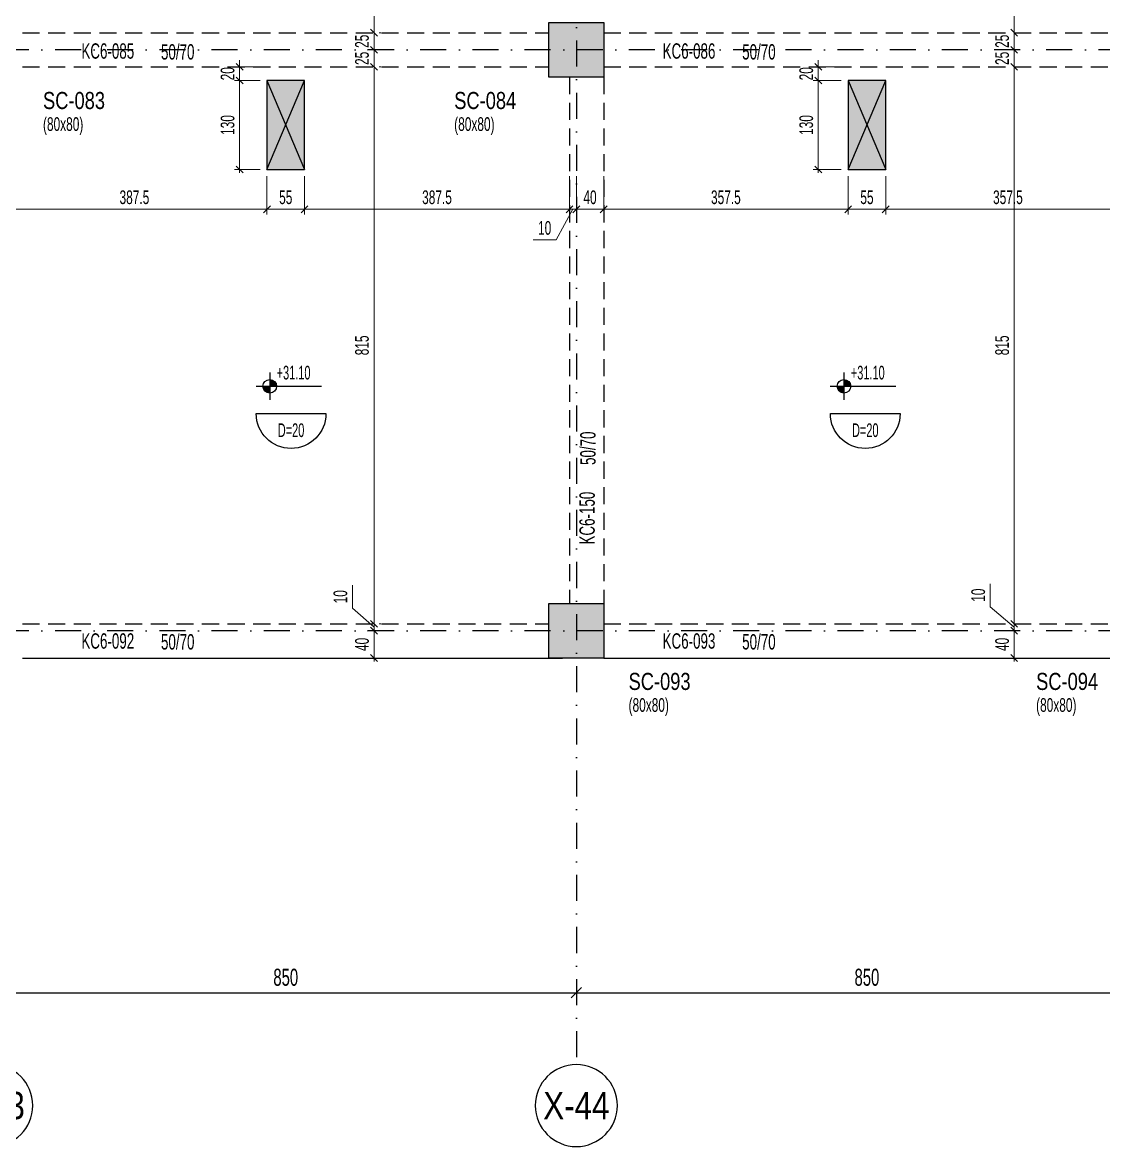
# Model space of a CAD drawing. Header units: millimetres. Extents: x -10495 to 6687, y -755 to 43288.
# Drawn here: x 2590 to 4171, y -755 to 890 of the extents above; entities that cross this region are included whole.
import ezdxf
from ezdxf.enums import TextEntityAlignment as Align

# ---------------------------------------------------------------- set-up
doc = ezdxf.new("R2010")
doc.units = ezdxf.units.MM
doc.header["$LTSCALE"] = 100
doc.header["$PDSIZE"] = -100
doc.linetypes.add('DASHDOT', pattern=[25.4, 12.7, -6.35, 0, -6.35])
doc.linetypes.add('HIDDEN', pattern=[0.375, 0.25, -0.125])
for name, color, linetype in [('AKS BALON_ULK', 9, 'Continuous'), ('AKS YAZI_ULK', 20, 'Continuous'), ('AKS_ULK', 8, 'DASHDOT'), ('BOSLUK SEMBOL_ULK', 118, 'Continuous'), ('BOSLUK_ULK', 21, 'Continuous'), ('KOLON-PERDE CEKIRDEK_ULK', 4, 'Continuous'), ('KOT_ULK', 7, 'Continuous'), ('OLCU DIS_ULK', 7, 'Continuous'), ('PARAPET_ULK', 248, 'Continuous'), ('TARAMA BOSLUK-TARIF SEFFAF YUZEYLER_ULK', 159, 'Continuous'), ('TARAMA SOLID_ULK', 251, 'Continuous')]:
    doc.layers.add(name, color=color, linetype=linetype)
for name, color, linetype, lineweight in [('DOSEME ISMI_ULK', 244, 'Continuous', 25), ('KIRIS BOYUT_ULK', 232, 'Continuous', 13), ('KIRIS CIZGI DUZ_ULK', 41, 'Continuous', 25), ('KIRIS CIZGI KESIK_ULK', 41, 'HIDDEN', 25), ('KIRIS ISIM_ULK', 221, 'Continuous', 13), ('KOLON BOYUT_ULK', 255, 'Continuous', 13), ('KOLON ISIM_ULK', 91, 'Continuous', 13), ('OLCU IC_ULK', 146, 'Continuous', 18)]:
    doc.layers.add(name, color=color, linetype=linetype, lineweight=lineweight)
doc.styles.add('ULK-SIMPLXTW.shx', font='ARIALN.TTF')
doc.styles.add('ulkr-simplxtw.shx', font='ulkr-simplxtw.shx', dxfattribs={"width": 0.65})
doc.dimstyles.new('1-100-DIS_ULK', dxfattribs={"dimscale": 100, "dimtxt": 0.25, "dimasz": 0.15, "dimexe": 0.1, "dimexo": 0.1, "dimgap": 0.1, "dimtad": 1, "dimdec": 0, "dimzin": 9, "dimdsep": 46, "dimtxsty": 'ulkr-simplxtw.shx', "dimblk": 'OBLIQUE', "dimcen": 0.1, "dimdle": 0.11, "dimclrd": 256, "dimclre": 256, "dimclrt": 3, "dimadec": 0, "dimazin": 0, "dimtfac": 1, "dimtdec": 0, "dimtix": 1, "dimtmove": 1, "dimatfit": 3, "dimldrblk": 'OBLIQUE', "dimfxl": 1, "dimtolj": 1, "dimtzin": 12, "dimarcsym": 0})
doc.dimstyles.new('1-100-IC_ULK', dxfattribs={"dimscale": 10, "dimtxt": 2, "dimasz": 1, "dimexe": 0.75, "dimexo": 1, "dimgap": 0.75, "dimtad": 1, "dimdec": 1, "dimzin": 9, "dimdsep": 46, "dimtxsty": 'ulkr-simplxtw.shx', "dimblk": 'OBLIQUE', "dimcen": 0.1, "dimdle": 0.5, "dimclrd": 146, "dimclre": 146, "dimclrt": 2, "dimadec": 0, "dimazin": 2, "dimtfac": 1, "dimtdec": 1, "dimtix": 1, "dimtmove": 2, "dimatfit": 3, "dimldrblk": 'OBLIQUE', "dimfxl": 1, "dimtolj": 1, "dimtzin": 0, "dimlwd": -1, "dimlwe": -1, "dimarcsym": 0})

# ---------------------------------------------------------------- blocks, each defined once
blk = doc.blocks.new('AKS SEMBOL_ULK')
at = {"layer": 'AKS BALON_ULK', "linetype": 'ByBlock'}
blk.add_circle((0, -41.2), 60, dxfattribs=at)
at = {"layer": 'AKS YAZI_ULK', "style": 'ULK-SIMPLXTW.shx'}
blk.add_attdef('1', text='', height=40, dxfattribs=at).set_placement((0, -41.2), align=Align.MIDDLE)
blk = doc.blocks.new('_Oblique')
at = {"color": 0, "linetype": 'ByBlock', "lineweight": -2}
blk.add_line((-0.5, -0.5), (0.5, 0.5), dxfattribs=at)
blk = doc.blocks.new('*D1714')
at = {"layer": 'Defpoints', "color": 0, "transparency": 16777216}
for p in [(2550, -509.7), (3400, -509.7), (3400, -529.7)]:
    blk.add_point(p, dxfattribs=at)
at = {"layer": 'OLCU DIS_ULK', "lineweight": -2, "transparency": 16777216}
for p, q in [((2550, -519.7), (2550, -539.7)), ((3400, -519.7), (3400, -539.7)), ((2539, -529.7), (3411, -529.7))]:
    blk.add_line(p, q, dxfattribs=at)
at = {"layer": 'OLCU DIS_ULK', "lineweight": -2, "transparency": 16777216, "xscale": 15, "yscale": 15, "zscale": 15, "rotation": 180}
blk.add_blockref('_Oblique', (2550, -529.7), dxfattribs=at)
at = {"layer": 'OLCU DIS_ULK', "lineweight": -2, "transparency": 16777216, "xscale": 15, "yscale": 15, "zscale": 15}
blk.add_blockref('_Oblique', (3400, -529.7), dxfattribs=at)
at = {"layer": 'OLCU DIS_ULK', "color": 3, "transparency": 16777216, "insert": (2975, -507.2), "char_height": 25, "attachment_point": 5, "style": 'ulkr-simplxtw.shx'}
blk.add_mtext('\\A1;850', dxfattribs=at)
blk = doc.blocks.new('*D1717')
at = {"layer": 'Defpoints', "color": 0, "transparency": 16777216}
for p in [(3400, -509.7), (4250, -509.7), (4250, -529.7)]:
    blk.add_point(p, dxfattribs=at)
at = {"layer": 'OLCU DIS_ULK', "lineweight": -2, "transparency": 16777216}
for p, q in [((3400, -519.7), (3400, -539.7)), ((4250, -519.7), (4250, -539.7)), ((3389, -529.7), (4261, -529.7))]:
    blk.add_line(p, q, dxfattribs=at)
at = {"layer": 'OLCU DIS_ULK', "lineweight": -2, "transparency": 16777216, "xscale": 15, "yscale": 15, "zscale": 15, "rotation": 180}
blk.add_blockref('_Oblique', (3400, -529.7), dxfattribs=at)
at = {"layer": 'OLCU DIS_ULK', "lineweight": -2, "transparency": 16777216, "xscale": 15, "yscale": 15, "zscale": 15}
blk.add_blockref('_Oblique', (4250, -529.7), dxfattribs=at)
at = {"layer": 'OLCU DIS_ULK', "color": 3, "transparency": 16777216, "insert": (3825, -507.2), "char_height": 25, "attachment_point": 5, "style": 'ulkr-simplxtw.shx'}
blk.add_mtext('\\A1;850', dxfattribs=at)
blk = doc.blocks.new('*U17')
at = {"layer": 'KOT_ULK'}
h = blk.add_hatch(color=251, dxfattribs=at)
h.dxf.hatch_style = 1
h.paths.add_polyline_path([(0, 0), (-10, 0, 0.414214), (0, -10)])
h = blk.add_hatch(color=251, dxfattribs=at)
h.dxf.hatch_style = 1
h.paths.add_polyline_path([(10, 0, 0.414214), (0, 10), (0, 0)])
at = {"layer": 'KOT_ULK', "color": 12}
for p, q in [((0, 20), (0, -20)), ((-20, 0), (75.6, 0))]:
    blk.add_line(p, q, dxfattribs=at)
blk.add_circle((0, 0), 10, dxfattribs=at)
at = {"layer": 'KOT_ULK', "style": 'ulkr-simplxtw.shx', "width": 0.6}
for tag, p in [('6', (10, 145)), ('5', (10, 118)), ('4', (10, 91)), ('3', (10, 64)), ('2', (10, 37)), ('1', (10, 10))]:
    blk.add_attdef(tag, p, '', height=20, dxfattribs=at)
at = {"layer": 'KOT_ULK', "color": 242, "style": 'ulkr-simplxtw.shx', "width": 0.65}
blk.add_attdef('NOT', text='', height=20, dxfattribs=at).set_placement((14.8, -10), align=Align.TOP_LEFT)
blk = doc.blocks.new('Döşeme kalınğı_ULK')
at = {"layer": 'DOSEME ISMI_ULK', "color": 12}
blk.add_lwpolyline([(51, 0, -1), (-51, 0)], format="xyb", close=True, dxfattribs=at)
at = {"layer": 'DOSEME ISMI_ULK', "style": 'ulkr-simplxtw.shx', "width": 0.6}
blk.add_attdef('1', text='', height=20, dxfattribs=at).set_placement((0, -14.2), align=Align.TOP_CENTER)
blk = doc.blocks.new('*U26')
at = {"layer": 'KOLON BOYUT_ULK', "style": 'ulkr-simplxtw.shx', "width": 0.65}
blk.add_attdef('2', text='', height=20, dxfattribs=at).set_placement((0, -37), align=Align.TOP_LEFT)
at = {"layer": 'KOLON ISIM_ULK', "style": 'ulkr-simplxtw.shx', "width": 0.8}
blk.add_attdef('1', text='', height=25, dxfattribs=at).set_placement((0, 0), align=Align.TOP_LEFT)
blk = doc.blocks.new('*D1455')
at = {"layer": 'Defpoints', "color": 0, "transparency": 16777216}
for p in [(4015.3, 0), (4040.3, 0), (4015.3, -40)]:
    blk.add_point(p, dxfattribs=at)
at = {"layer": 'OLCU IC_ULK', "color": 146, "transparency": 16777216}
blk.add_line((4040.3, -45), (4040.3, 5), dxfattribs=at)
at = {"layer": 'OLCU IC_ULK', "color": 146, "linetype": 'Continuous', "transparency": 16777216}
for p, q in [((4040.3, 0), (4047.8, 0)), ((4040.3, -40), (4047.8, -40))]:
    blk.add_line(p, q, dxfattribs=at)
at = {"layer": 'OLCU IC_ULK', "color": 146, "transparency": 16777216, "xscale": 10, "yscale": 10, "zscale": 10}
for p, rotation in [((4040.3, 0), 90), ((4040.3, -40), 270)]:
    blk.add_blockref('_Oblique', p, dxfattribs=dict(at, rotation=rotation))
at = {"layer": 'OLCU IC_ULK', "color": 2, "transparency": 16777216, "insert": (4022.8, -20), "char_height": 20, "attachment_point": 5, "rotation": 90, "style": 'ulkr-simplxtw.shx'}
blk.add_mtext('\\A1;40', dxfattribs=at)
blk = doc.blocks.new('*D1456')
at = {"layer": 'Defpoints', "color": 0, "transparency": 16777216}
for p in [(4015.3, 10), (4015.3, 0), (4040.3, 10)]:
    blk.add_point(p, dxfattribs=at)
at = {"layer": 'OLCU IC_ULK', "color": 146, "transparency": 16777216}
for p, q in [((4005.3, 35.2), (4005.3, 68.8)), ((4040.3, 5), (4005.3, 35.2)), ((4040.3, 10), (4040.3, 20)), ((4040.3, 0), (4040.3, 10)), ((4040.3, 0), (4040.3, 10)), ((4040.3, 0), (4040.3, -10))]:
    blk.add_line(p, q, dxfattribs=at)
at = {"layer": 'OLCU IC_ULK', "color": 146, "linetype": 'Continuous', "transparency": 16777216}
for p, q in [((4040.3, 10), (4047.8, 10)), ((4040.3, 0), (4047.8, 0))]:
    blk.add_line(p, q, dxfattribs=at)
at = {"layer": 'OLCU IC_ULK', "color": 146, "transparency": 16777216, "xscale": 10, "yscale": 10, "zscale": 10}
for p, rotation in [((4040.3, 10), 270), ((4040.3, 0), 90)]:
    blk.add_blockref('_Oblique', p, dxfattribs=dict(at, rotation=rotation))
at = {"layer": 'OLCU IC_ULK', "color": 2, "transparency": 16777216, "insert": (3987.8, 52), "char_height": 20, "attachment_point": 5, "rotation": 90, "style": 'ulkr-simplxtw.shx'}
blk.add_mtext('\\A1;10', dxfattribs=at)
blk = doc.blocks.new('*D1457')
at = {"layer": 'Defpoints', "color": 0, "transparency": 16777216}
for p in [(4015.3, 825), (4040.3, 825), (4015.3, 10)]:
    blk.add_point(p, dxfattribs=at)
at = {"layer": 'OLCU IC_ULK', "color": 146, "transparency": 16777216}
blk.add_line((4040.3, 5), (4040.3, 830), dxfattribs=at)
at = {"layer": 'OLCU IC_ULK', "color": 146, "linetype": 'Continuous', "transparency": 16777216}
for p, q in [((4040.3, 825), (4047.8, 825)), ((4040.3, 10), (4047.8, 10))]:
    blk.add_line(p, q, dxfattribs=at)
at = {"layer": 'OLCU IC_ULK', "color": 146, "transparency": 16777216, "xscale": 10, "yscale": 10, "zscale": 10}
for p, rotation in [((4040.3, 825), 90), ((4040.3, 10), 270)]:
    blk.add_blockref('_Oblique', p, dxfattribs=dict(at, rotation=rotation))
at = {"layer": 'OLCU IC_ULK', "color": 2, "transparency": 16777216, "insert": (4022.8, 417.5), "char_height": 20, "attachment_point": 5, "rotation": 90, "style": 'ulkr-simplxtw.shx'}
blk.add_mtext('\\A1;815', dxfattribs=at)
blk = doc.blocks.new('*D1458')
at = {"layer": 'Defpoints', "color": 0, "transparency": 16777216}
for p in [(4015.3, 850), (4040.3, 850), (4015.3, 825)]:
    blk.add_point(p, dxfattribs=at)
at = {"layer": 'OLCU IC_ULK', "color": 146, "transparency": 16777216}
for p, q in [((4040.3, 850), (4040.3, 860)), ((4040.3, 825), (4040.3, 850)), ((4040.3, 825), (4040.3, 815))]:
    blk.add_line(p, q, dxfattribs=at)
at = {"layer": 'OLCU IC_ULK', "color": 146, "linetype": 'Continuous', "transparency": 16777216}
for p, q in [((4040.3, 850), (4047.8, 850)), ((4040.3, 825), (4047.8, 825))]:
    blk.add_line(p, q, dxfattribs=at)
at = {"layer": 'OLCU IC_ULK', "color": 146, "transparency": 16777216, "xscale": 10, "yscale": 10, "zscale": 10}
for p, rotation in [((4040.3, 850), 270), ((4040.3, 825), 90)]:
    blk.add_blockref('_Oblique', p, dxfattribs=dict(at, rotation=rotation))
at = {"layer": 'OLCU IC_ULK', "color": 2, "transparency": 16777216, "insert": (4022.8, 837.5), "char_height": 20, "attachment_point": 5, "rotation": 90, "style": 'ulkr-simplxtw.shx'}
blk.add_mtext('\\A1;25', dxfattribs=at)
blk = doc.blocks.new('*D1459')
at = {"layer": 'Defpoints', "color": 0, "transparency": 16777216}
for p in [(4015.3, 875), (4040.3, 875), (4015.3, 850)]:
    blk.add_point(p, dxfattribs=at)
at = {"layer": 'OLCU IC_ULK', "color": 146, "transparency": 16777216}
for p, q in [((4040.3, 875), (4040.3, 885)), ((4040.3, 850), (4040.3, 875)), ((4040.3, 850), (4040.3, 840))]:
    blk.add_line(p, q, dxfattribs=at)
at = {"layer": 'OLCU IC_ULK', "color": 146, "linetype": 'Continuous', "transparency": 16777216}
for p, q in [((4040.3, 875), (4047.8, 875)), ((4040.3, 850), (4047.8, 850))]:
    blk.add_line(p, q, dxfattribs=at)
at = {"layer": 'OLCU IC_ULK', "color": 146, "transparency": 16777216, "xscale": 10, "yscale": 10, "zscale": 10}
for p, rotation in [((4040.3, 875), 270), ((4040.3, 850), 90)]:
    blk.add_blockref('_Oblique', p, dxfattribs=dict(at, rotation=rotation))
at = {"layer": 'OLCU IC_ULK', "color": 2, "transparency": 16777216, "insert": (4022.8, 862.5), "char_height": 20, "attachment_point": 5, "rotation": 90, "style": 'ulkr-simplxtw.shx'}
blk.add_mtext('\\A1;25', dxfattribs=at)
blk = doc.blocks.new('*D1460')
at = {"layer": 'Defpoints', "color": 0, "transparency": 16777216}
for p in [(4015.3, 1330), (4040.3, 1330), (4015.3, 875)]:
    blk.add_point(p, dxfattribs=at)
at = {"layer": 'OLCU IC_ULK', "color": 146, "transparency": 16777216}
blk.add_line((4040.3, 870), (4040.3, 1335), dxfattribs=at)
at = {"layer": 'OLCU IC_ULK', "color": 146, "linetype": 'Continuous', "transparency": 16777216}
for p, q in [((4040.3, 1330), (4047.8, 1330)), ((4040.3, 875), (4047.8, 875))]:
    blk.add_line(p, q, dxfattribs=at)
at = {"layer": 'OLCU IC_ULK', "color": 146, "transparency": 16777216, "xscale": 10, "yscale": 10, "zscale": 10}
for p, rotation in [((4040.3, 1330), 90), ((4040.3, 875), 270)]:
    blk.add_blockref('_Oblique', p, dxfattribs=dict(at, rotation=rotation))
at = {"layer": 'OLCU IC_ULK', "color": 2, "transparency": 16777216, "insert": (4022.8, 1102.5), "char_height": 20, "attachment_point": 5, "rotation": 90, "style": 'ulkr-simplxtw.shx'}
blk.add_mtext('\\A1;455', dxfattribs=at)
blk = doc.blocks.new('*D1648')
at = {"layer": 'Defpoints', "color": 0, "transparency": 16777216}
for p in [(3104.1, 1330), (3104.1, 875), (3104.1, 875)]:
    blk.add_point(p, dxfattribs=at)
at = {"layer": 'OLCU IC_ULK', "color": 146, "transparency": 16777216}
blk.add_line((3104.1, 1335), (3104.1, 870), dxfattribs=at)
at = {"layer": 'OLCU IC_ULK', "color": 146, "linetype": 'Continuous', "transparency": 16777216}
for p, q in [((3114.1, 1330), (3111.6, 1330)), ((3114.1, 875), (3111.6, 875))]:
    blk.add_line(p, q, dxfattribs=at)
at = {"layer": 'OLCU IC_ULK', "color": 146, "transparency": 16777216, "xscale": 10, "yscale": 10, "zscale": 10}
for p, rotation in [((3104.1, 1330), 90), ((3104.1, 875), 270)]:
    blk.add_blockref('_Oblique', p, dxfattribs=dict(at, rotation=rotation))
at = {"layer": 'OLCU IC_ULK', "color": 2, "transparency": 16777216, "insert": (3086.6, 1102.5), "char_height": 20, "attachment_point": 5, "rotation": 90, "style": 'ulkr-simplxtw.shx'}
blk.add_mtext('\\A1;455', dxfattribs=at)
blk = doc.blocks.new('*D1649')
at = {"layer": 'Defpoints', "color": 0, "transparency": 16777216}
for p in [(3104.1, 875), (3104.1, 850), (3104.1, 850)]:
    blk.add_point(p, dxfattribs=at)
at = {"layer": 'OLCU IC_ULK', "color": 146, "transparency": 16777216}
for p, q in [((3104.1, 875), (3104.1, 885)), ((3104.1, 875), (3104.1, 850)), ((3104.1, 850), (3104.1, 840))]:
    blk.add_line(p, q, dxfattribs=at)
at = {"layer": 'OLCU IC_ULK', "color": 146, "linetype": 'Continuous', "transparency": 16777216}
for p, q in [((3114.1, 875), (3111.6, 875)), ((3094.1, 850), (3096.6, 850))]:
    blk.add_line(p, q, dxfattribs=at)
at = {"layer": 'OLCU IC_ULK', "color": 146, "transparency": 16777216, "xscale": 10, "yscale": 10, "zscale": 10}
for p, rotation in [((3104.1, 875), 270), ((3104.1, 850), 90)]:
    blk.add_blockref('_Oblique', p, dxfattribs=dict(at, rotation=rotation))
at = {"layer": 'OLCU IC_ULK', "color": 2, "transparency": 16777216, "insert": (3086.6, 862.5), "char_height": 20, "attachment_point": 5, "rotation": 90, "style": 'ulkr-simplxtw.shx'}
blk.add_mtext('\\A1;25', dxfattribs=at)
blk = doc.blocks.new('*D1650')
at = {"layer": 'Defpoints', "color": 0, "transparency": 16777216}
for p in [(3104.1, 850), (3104.1, 825), (3104.1, 825)]:
    blk.add_point(p, dxfattribs=at)
at = {"layer": 'OLCU IC_ULK', "color": 146, "transparency": 16777216}
for p, q in [((3104.1, 850), (3104.1, 860)), ((3104.1, 850), (3104.1, 825)), ((3104.1, 825), (3104.1, 815))]:
    blk.add_line(p, q, dxfattribs=at)
at = {"layer": 'OLCU IC_ULK', "color": 146, "linetype": 'Continuous', "transparency": 16777216}
for p, q in [((3094.1, 850), (3096.6, 850)), ((3114.1, 825), (3111.6, 825))]:
    blk.add_line(p, q, dxfattribs=at)
at = {"layer": 'OLCU IC_ULK', "color": 146, "transparency": 16777216, "xscale": 10, "yscale": 10, "zscale": 10}
for p, rotation in [((3104.1, 850), 270), ((3104.1, 825), 90)]:
    blk.add_blockref('_Oblique', p, dxfattribs=dict(at, rotation=rotation))
at = {"layer": 'OLCU IC_ULK', "color": 2, "transparency": 16777216, "insert": (3086.6, 837.5), "char_height": 20, "attachment_point": 5, "rotation": 90, "style": 'ulkr-simplxtw.shx'}
blk.add_mtext('\\A1;25', dxfattribs=at)
blk = doc.blocks.new('*D1651')
at = {"layer": 'Defpoints', "color": 0, "transparency": 16777216}
for p in [(3104.1, 825), (3104.1, 10), (3104.1, 10)]:
    blk.add_point(p, dxfattribs=at)
at = {"layer": 'OLCU IC_ULK', "color": 146, "transparency": 16777216}
blk.add_line((3104.1, 830), (3104.1, 5), dxfattribs=at)
at = {"layer": 'OLCU IC_ULK', "color": 146, "linetype": 'Continuous', "transparency": 16777216}
for p, q in [((3114.1, 825), (3111.6, 825)), ((3114.1, 10), (3111.6, 10))]:
    blk.add_line(p, q, dxfattribs=at)
at = {"layer": 'OLCU IC_ULK', "color": 146, "transparency": 16777216, "xscale": 10, "yscale": 10, "zscale": 10}
for p, rotation in [((3104.1, 825), 90), ((3104.1, 10), 270)]:
    blk.add_blockref('_Oblique', p, dxfattribs=dict(at, rotation=rotation))
at = {"layer": 'OLCU IC_ULK', "color": 2, "transparency": 16777216, "insert": (3086.6, 417.5), "char_height": 20, "attachment_point": 5, "rotation": 90, "style": 'ulkr-simplxtw.shx'}
blk.add_mtext('\\A1;815', dxfattribs=at)
blk = doc.blocks.new('*D1652')
at = {"layer": 'Defpoints', "color": 0, "transparency": 16777216}
for p in [(3104.1, 10), (3104.1, 0), (3104.1, 0)]:
    blk.add_point(p, dxfattribs=at)
at = {"layer": 'OLCU IC_ULK', "color": 146, "transparency": 16777216}
for p, q in [((3072.5, 33), (3072.5, 66.5)), ((3104.1, 5), (3072.5, 33)), ((3104.1, 10), (3104.1, 20)), ((3104.1, 10), (3104.1, 0)), ((3104.1, 10), (3104.1, 0)), ((3104.1, 0), (3104.1, -10))]:
    blk.add_line(p, q, dxfattribs=at)
at = {"layer": 'OLCU IC_ULK', "color": 146, "linetype": 'Continuous', "transparency": 16777216}
for p, q in [((3094.1, 0), (3096.6, 0)), ((3114.1, 10), (3111.6, 10))]:
    blk.add_line(p, q, dxfattribs=at)
at = {"layer": 'OLCU IC_ULK', "color": 146, "transparency": 16777216, "xscale": 10, "yscale": 10, "zscale": 10}
for p, rotation in [((3104.1, 10), 270), ((3104.1, 0), 90)]:
    blk.add_blockref('_Oblique', p, dxfattribs=dict(at, rotation=rotation))
at = {"layer": 'OLCU IC_ULK', "color": 2, "transparency": 16777216, "insert": (3055, 49.7), "char_height": 20, "attachment_point": 5, "rotation": 90, "style": 'ulkr-simplxtw.shx'}
blk.add_mtext('\\A1;10', dxfattribs=at)
blk = doc.blocks.new('*D1653')
at = {"layer": 'Defpoints', "color": 0, "transparency": 16777216}
for p in [(3104.1, 0), (3104.1, -40), (3104.1, -40)]:
    blk.add_point(p, dxfattribs=at)
at = {"layer": 'OLCU IC_ULK', "color": 146, "linetype": 'Continuous', "transparency": 16777216}
for p, q in [((3094.1, 0), (3096.6, 0)), ((3114.1, -40), (3111.6, -40))]:
    blk.add_line(p, q, dxfattribs=at)
at = {"layer": 'OLCU IC_ULK', "color": 146, "transparency": 16777216}
blk.add_line((3104.1, 5), (3104.1, -45), dxfattribs=at)
at = {"layer": 'OLCU IC_ULK', "color": 146, "transparency": 16777216, "xscale": 10, "yscale": 10, "zscale": 10}
for p, rotation in [((3104.1, 0), 90), ((3104.1, -40), 270)]:
    blk.add_blockref('_Oblique', p, dxfattribs=dict(at, rotation=rotation))
at = {"layer": 'OLCU IC_ULK', "color": 2, "transparency": 16777216, "insert": (3086.6, -20), "char_height": 20, "attachment_point": 5, "rotation": 90, "style": 'ulkr-simplxtw.shx'}
blk.add_mtext('\\A1;40', dxfattribs=at)
blk = doc.blocks.new('*D1670')
at = {"layer": 'Defpoints', "color": 0, "transparency": 16777216}
for p in [(3852.5, 675), (4210, 675), (3852.5, 616.6)]:
    blk.add_point(p, dxfattribs=at)
at = {"layer": 'OLCU IC_ULK', "color": 146, "linetype": 'Continuous', "transparency": 16777216}
for p, q in [((3852.5, 665), (3852.5, 609.1)), ((4210, 665), (4210, 609.1))]:
    blk.add_line(p, q, dxfattribs=at)
at = {"layer": 'OLCU IC_ULK', "color": 146, "transparency": 16777216}
blk.add_line((4215, 616.6), (3847.5, 616.6), dxfattribs=at)
at = {"layer": 'OLCU IC_ULK', "color": 146, "transparency": 16777216, "xscale": 10, "yscale": 10, "zscale": 10, "rotation": 180}
blk.add_blockref('_Oblique', (3852.5, 616.6), dxfattribs=at)
at = {"layer": 'OLCU IC_ULK', "color": 146, "transparency": 16777216, "xscale": 10, "yscale": 10, "zscale": 10}
blk.add_blockref('_Oblique', (4210, 616.6), dxfattribs=at)
at = {"layer": 'OLCU IC_ULK', "color": 2, "transparency": 16777216, "insert": (4031.2, 634.1), "char_height": 20, "attachment_point": 5, "style": 'ulkr-simplxtw.shx'}
blk.add_mtext('\\A1;357.5', dxfattribs=at)
blk = doc.blocks.new('*D1671')
at = {"layer": 'Defpoints', "color": 0, "transparency": 16777216}
for p in [(3797.5, 675), (3852.5, 675), (3797.5, 616.6)]:
    blk.add_point(p, dxfattribs=at)
at = {"layer": 'OLCU IC_ULK', "color": 146, "linetype": 'Continuous', "transparency": 16777216}
for p, q in [((3797.5, 665), (3797.5, 609.1)), ((3852.5, 665), (3852.5, 609.1))]:
    blk.add_line(p, q, dxfattribs=at)
at = {"layer": 'OLCU IC_ULK', "color": 146, "transparency": 16777216}
blk.add_line((3857.5, 616.6), (3792.5, 616.6), dxfattribs=at)
at = {"layer": 'OLCU IC_ULK', "color": 146, "transparency": 16777216, "xscale": 10, "yscale": 10, "zscale": 10, "rotation": 180}
blk.add_blockref('_Oblique', (3797.5, 616.6), dxfattribs=at)
at = {"layer": 'OLCU IC_ULK', "color": 146, "transparency": 16777216, "xscale": 10, "yscale": 10, "zscale": 10}
blk.add_blockref('_Oblique', (3852.5, 616.6), dxfattribs=at)
at = {"layer": 'OLCU IC_ULK', "color": 2, "transparency": 16777216, "insert": (3825, 634.1), "char_height": 20, "attachment_point": 5, "style": 'ulkr-simplxtw.shx'}
blk.add_mtext('\\A1;55', dxfattribs=at)
blk = doc.blocks.new('*D1672')
at = {"layer": 'Defpoints', "color": 0, "transparency": 16777216}
for p in [(3440, 675), (3797.5, 675), (3440, 616.6)]:
    blk.add_point(p, dxfattribs=at)
at = {"layer": 'OLCU IC_ULK', "color": 146, "linetype": 'Continuous', "transparency": 16777216}
for p, q in [((3440, 665), (3440, 609.1)), ((3797.5, 665), (3797.5, 609.1))]:
    blk.add_line(p, q, dxfattribs=at)
at = {"layer": 'OLCU IC_ULK', "color": 146, "transparency": 16777216}
blk.add_line((3802.5, 616.6), (3435, 616.6), dxfattribs=at)
at = {"layer": 'OLCU IC_ULK', "color": 146, "transparency": 16777216, "xscale": 10, "yscale": 10, "zscale": 10, "rotation": 180}
blk.add_blockref('_Oblique', (3440, 616.6), dxfattribs=at)
at = {"layer": 'OLCU IC_ULK', "color": 146, "transparency": 16777216, "xscale": 10, "yscale": 10, "zscale": 10}
blk.add_blockref('_Oblique', (3797.5, 616.6), dxfattribs=at)
at = {"layer": 'OLCU IC_ULK', "color": 2, "transparency": 16777216, "insert": (3618.7, 634.1), "char_height": 20, "attachment_point": 5, "style": 'ulkr-simplxtw.shx'}
blk.add_mtext('\\A1;357.5', dxfattribs=at)
blk = doc.blocks.new('*D1673')
at = {"layer": 'Defpoints', "color": 0, "transparency": 16777216}
for p in [(3400, 675), (3440, 675), (3400, 616.6)]:
    blk.add_point(p, dxfattribs=at)
at = {"layer": 'OLCU IC_ULK', "color": 146, "linetype": 'Continuous', "transparency": 16777216}
for p, q in [((3400, 665), (3400, 609.1)), ((3440, 665), (3440, 609.1))]:
    blk.add_line(p, q, dxfattribs=at)
at = {"layer": 'OLCU IC_ULK', "color": 146, "transparency": 16777216}
blk.add_line((3445, 616.6), (3395, 616.6), dxfattribs=at)
at = {"layer": 'OLCU IC_ULK', "color": 146, "transparency": 16777216, "xscale": 10, "yscale": 10, "zscale": 10, "rotation": 180}
blk.add_blockref('_Oblique', (3400, 616.6), dxfattribs=at)
at = {"layer": 'OLCU IC_ULK', "color": 146, "transparency": 16777216, "xscale": 10, "yscale": 10, "zscale": 10}
blk.add_blockref('_Oblique', (3440, 616.6), dxfattribs=at)
at = {"layer": 'OLCU IC_ULK', "color": 2, "transparency": 16777216, "insert": (3420, 634.1), "char_height": 20, "attachment_point": 5, "style": 'ulkr-simplxtw.shx'}
blk.add_mtext('\\A1;40', dxfattribs=at)
blk = doc.blocks.new('*D1674')
at = {"layer": 'Defpoints', "color": 0, "transparency": 16777216}
for p in [(3390, 675), (3400, 675), (3390, 616.6)]:
    blk.add_point(p, dxfattribs=at)
at = {"layer": 'OLCU IC_ULK', "color": 146, "linetype": 'Continuous', "transparency": 16777216}
for p, q in [((3390, 665), (3390, 609.1)), ((3400, 665), (3400, 609.1))]:
    blk.add_line(p, q, dxfattribs=at)
at = {"layer": 'OLCU IC_ULK', "color": 146, "transparency": 16777216}
for p, q in [((3395, 616.6), (3370.5, 571.8)), ((3390, 616.6), (3380, 616.6)), ((3400, 616.6), (3390, 616.6)), ((3400, 616.6), (3390, 616.6)), ((3400, 616.6), (3410, 616.6)), ((3370.5, 571.8), (3336.9, 571.8))]:
    blk.add_line(p, q, dxfattribs=at)
at = {"layer": 'OLCU IC_ULK', "color": 146, "transparency": 16777216, "xscale": 10, "yscale": 10, "zscale": 10}
blk.add_blockref('_Oblique', (3390, 616.6), dxfattribs=at)
at = {"layer": 'OLCU IC_ULK', "color": 146, "transparency": 16777216, "xscale": 10, "yscale": 10, "zscale": 10, "rotation": 180}
blk.add_blockref('_Oblique', (3400, 616.6), dxfattribs=at)
at = {"layer": 'OLCU IC_ULK', "color": 2, "transparency": 16777216, "insert": (3353.7, 589.3), "char_height": 20, "attachment_point": 5, "style": 'ulkr-simplxtw.shx'}
blk.add_mtext('\\A1;10', dxfattribs=at)
blk = doc.blocks.new('*D1675')
at = {"layer": 'Defpoints', "color": 0, "transparency": 16777216}
for p in [(3002.5, 675), (3390, 675), (3002.5, 616.6)]:
    blk.add_point(p, dxfattribs=at)
at = {"layer": 'OLCU IC_ULK', "color": 146, "linetype": 'Continuous', "transparency": 16777216}
for p, q in [((3002.5, 665), (3002.5, 609.1)), ((3390, 665), (3390, 609.1))]:
    blk.add_line(p, q, dxfattribs=at)
at = {"layer": 'OLCU IC_ULK', "color": 146, "transparency": 16777216}
blk.add_line((3395, 616.6), (2997.5, 616.6), dxfattribs=at)
at = {"layer": 'OLCU IC_ULK', "color": 146, "transparency": 16777216, "xscale": 10, "yscale": 10, "zscale": 10, "rotation": 180}
blk.add_blockref('_Oblique', (3002.5, 616.6), dxfattribs=at)
at = {"layer": 'OLCU IC_ULK', "color": 146, "transparency": 16777216, "xscale": 10, "yscale": 10, "zscale": 10}
blk.add_blockref('_Oblique', (3390, 616.6), dxfattribs=at)
at = {"layer": 'OLCU IC_ULK', "color": 2, "transparency": 16777216, "insert": (3196.2, 634.1), "char_height": 20, "attachment_point": 5, "style": 'ulkr-simplxtw.shx'}
blk.add_mtext('\\A1;387.5', dxfattribs=at)
blk = doc.blocks.new('*D1676')
at = {"layer": 'Defpoints', "color": 0, "transparency": 16777216}
for p in [(2947.5, 675), (3002.5, 675), (2947.5, 616.6)]:
    blk.add_point(p, dxfattribs=at)
at = {"layer": 'OLCU IC_ULK', "color": 146, "linetype": 'Continuous', "transparency": 16777216}
for p, q in [((2947.5, 665), (2947.5, 609.1)), ((3002.5, 665), (3002.5, 609.1))]:
    blk.add_line(p, q, dxfattribs=at)
at = {"layer": 'OLCU IC_ULK', "color": 146, "transparency": 16777216}
blk.add_line((3007.5, 616.6), (2942.5, 616.6), dxfattribs=at)
at = {"layer": 'OLCU IC_ULK', "color": 146, "transparency": 16777216, "xscale": 10, "yscale": 10, "zscale": 10, "rotation": 180}
blk.add_blockref('_Oblique', (2947.5, 616.6), dxfattribs=at)
at = {"layer": 'OLCU IC_ULK', "color": 146, "transparency": 16777216, "xscale": 10, "yscale": 10, "zscale": 10}
blk.add_blockref('_Oblique', (3002.5, 616.6), dxfattribs=at)
at = {"layer": 'OLCU IC_ULK', "color": 2, "transparency": 16777216, "insert": (2975, 634.1), "char_height": 20, "attachment_point": 5, "style": 'ulkr-simplxtw.shx'}
blk.add_mtext('\\A1;55', dxfattribs=at)
blk = doc.blocks.new('*D1677')
at = {"layer": 'Defpoints', "color": 0, "transparency": 16777216}
for p in [(2947.5, 675), (2560, 637.1), (2560, 616.6)]:
    blk.add_point(p, dxfattribs=at)
at = {"layer": 'OLCU IC_ULK', "color": 146, "linetype": 'Continuous', "transparency": 16777216}
for p, q in [((2947.5, 665), (2947.5, 609.1)), ((2560, 627.1), (2560, 609.1))]:
    blk.add_line(p, q, dxfattribs=at)
at = {"layer": 'OLCU IC_ULK', "color": 146, "transparency": 16777216}
blk.add_line((2952.5, 616.6), (2555, 616.6), dxfattribs=at)
at = {"layer": 'OLCU IC_ULK', "color": 146, "transparency": 16777216, "xscale": 10, "yscale": 10, "zscale": 10, "rotation": 180}
blk.add_blockref('_Oblique', (2560, 616.6), dxfattribs=at)
at = {"layer": 'OLCU IC_ULK', "color": 146, "transparency": 16777216, "xscale": 10, "yscale": 10, "zscale": 10}
blk.add_blockref('_Oblique', (2947.5, 616.6), dxfattribs=at)
at = {"layer": 'OLCU IC_ULK', "color": 2, "transparency": 16777216, "insert": (2753.7, 634.1), "char_height": 20, "attachment_point": 5, "style": 'ulkr-simplxtw.shx'}
blk.add_mtext('\\A1;387.5', dxfattribs=at)
blk = doc.blocks.new('*D1691')
at = {"layer": 'Defpoints', "color": 0, "transparency": 16777216}
for p in [(2947.5, 805), (2907.5, 675), (2947.5, 675)]:
    blk.add_point(p, dxfattribs=at)
at = {"layer": 'OLCU IC_ULK', "color": 146, "transparency": 16777216}
blk.add_line((2907.5, 810), (2907.5, 670), dxfattribs=at)
at = {"layer": 'OLCU IC_ULK', "color": 146, "linetype": 'Continuous', "transparency": 16777216}
for p, q in [((2937.5, 805), (2900, 805)), ((2937.5, 675), (2900, 675))]:
    blk.add_line(p, q, dxfattribs=at)
at = {"layer": 'OLCU IC_ULK', "color": 146, "transparency": 16777216, "xscale": 10, "yscale": 10, "zscale": 10}
for p, rotation in [((2907.5, 805), 90), ((2907.5, 675), 270)]:
    blk.add_blockref('_Oblique', p, dxfattribs=dict(at, rotation=rotation))
at = {"layer": 'OLCU IC_ULK', "color": 2, "transparency": 16777216, "insert": (2890, 740), "char_height": 20, "attachment_point": 5, "rotation": 90, "style": 'ulkr-simplxtw.shx'}
blk.add_mtext('\\A1;130', dxfattribs=at)
blk = doc.blocks.new('*D1692')
at = {"layer": 'Defpoints', "color": 0, "transparency": 16777216}
for p in [(2907.5, 825), (2947.5, 825), (2947.5, 805)]:
    blk.add_point(p, dxfattribs=at)
at = {"layer": 'OLCU IC_ULK', "color": 146, "linetype": 'Continuous', "transparency": 16777216}
for p, q in [((2937.5, 825), (2900, 825)), ((2937.5, 805), (2900, 805))]:
    blk.add_line(p, q, dxfattribs=at)
at = {"layer": 'OLCU IC_ULK', "color": 146, "transparency": 16777216}
for p, q in [((2907.5, 825), (2907.5, 835)), ((2907.5, 805), (2907.5, 825)), ((2907.5, 805), (2907.5, 795))]:
    blk.add_line(p, q, dxfattribs=at)
at = {"layer": 'OLCU IC_ULK', "color": 146, "transparency": 16777216, "xscale": 10, "yscale": 10, "zscale": 10}
for p, rotation in [((2907.5, 825), 270), ((2907.5, 805), 90)]:
    blk.add_blockref('_Oblique', p, dxfattribs=dict(at, rotation=rotation))
at = {"layer": 'OLCU IC_ULK', "color": 2, "transparency": 16777216, "insert": (2890, 815), "char_height": 20, "attachment_point": 5, "rotation": 90, "style": 'ulkr-simplxtw.shx'}
blk.add_mtext('\\A1;20', dxfattribs=at)
blk = doc.blocks.new('*D1693')
at = {"layer": 'Defpoints', "color": 0, "transparency": 16777216}
for p in [(3753.8, 805), (3797.5, 805), (3797.5, 675)]:
    blk.add_point(p, dxfattribs=at)
at = {"layer": 'OLCU IC_ULK', "color": 146, "transparency": 16777216}
blk.add_line((3753.8, 670), (3753.8, 810), dxfattribs=at)
at = {"layer": 'OLCU IC_ULK', "color": 146, "linetype": 'Continuous', "transparency": 16777216}
for p, q in [((3787.5, 805), (3746.3, 805)), ((3787.5, 675), (3746.3, 675))]:
    blk.add_line(p, q, dxfattribs=at)
at = {"layer": 'OLCU IC_ULK', "color": 146, "transparency": 16777216, "xscale": 10, "yscale": 10, "zscale": 10}
for p, rotation in [((3753.8, 805), 90), ((3753.8, 675), 270)]:
    blk.add_blockref('_Oblique', p, dxfattribs=dict(at, rotation=rotation))
at = {"layer": 'OLCU IC_ULK', "color": 2, "transparency": 16777216, "insert": (3736.3, 740), "char_height": 20, "attachment_point": 5, "rotation": 90, "style": 'ulkr-simplxtw.shx'}
blk.add_mtext('\\A1;130', dxfattribs=at)
blk = doc.blocks.new('*D1694')
at = {"layer": 'Defpoints', "color": 0, "transparency": 16777216}
for p in [(3753.8, 825), (3797.5, 825), (3797.5, 805)]:
    blk.add_point(p, dxfattribs=at)
at = {"layer": 'OLCU IC_ULK', "color": 146, "linetype": 'Continuous', "transparency": 16777216}
for p, q in [((3787.5, 825), (3746.3, 825)), ((3787.5, 805), (3746.3, 805))]:
    blk.add_line(p, q, dxfattribs=at)
at = {"layer": 'OLCU IC_ULK', "color": 146, "transparency": 16777216}
for p, q in [((3753.8, 825), (3753.8, 835)), ((3753.8, 805), (3753.8, 825)), ((3753.8, 805), (3753.8, 795))]:
    blk.add_line(p, q, dxfattribs=at)
at = {"layer": 'OLCU IC_ULK', "color": 146, "transparency": 16777216, "xscale": 10, "yscale": 10, "zscale": 10}
for p, rotation in [((3753.8, 825), 270), ((3753.8, 805), 90)]:
    blk.add_blockref('_Oblique', p, dxfattribs=dict(at, rotation=rotation))
at = {"layer": 'OLCU IC_ULK', "color": 2, "transparency": 16777216, "insert": (3736.3, 815), "char_height": 20, "attachment_point": 5, "rotation": 90, "style": 'ulkr-simplxtw.shx'}
blk.add_mtext('\\A1;20', dxfattribs=at)
blk = doc.blocks.new('Kiriş_Sembol_ULK')
at = {"layer": 'KIRIS BOYUT_ULK', "style": 'ulkr-simplxtw.shx', "width": 0.65}
blk.add_attdef('B', text='', height=25, dxfattribs=at).set_placement((21, 0.4), align=Align.MIDDLE_LEFT)
at = {"layer": 'KIRIS ISIM_ULK', "style": 'ulkr-simplxtw.shx', "width": 0.65}
blk.add_attdef('K', text='', height=25, dxfattribs=at).set_placement((-18.2, 12.9), align=Align.TOP_RIGHT)

msp = doc.modelspace()

# ---------------------------------------------------------------- hatches: boundary and pattern name
at = {"layer": 'TARAMA BOSLUK-TARIF SEFFAF YUZEYLER_ULK'}
h = msp.add_hatch(color=256, dxfattribs=at)
h.dxf.hatch_style = 1
h.paths.add_polyline_path([(3002.5, 805), (2947.5, 805), (2947.5, 675), (3002.5, 675)])
h = msp.add_hatch(color=256, dxfattribs=at)
h.dxf.hatch_style = 1
h.paths.add_polyline_path([(3852.5, 805), (3797.5, 805), (3797.5, 675), (3852.5, 675)])
at = {"layer": 'TARAMA SOLID_ULK'}
h = msp.add_hatch(color=256, dxfattribs=at)
h.dxf.hatch_style = 1
h.paths.add_polyline_path([(3440, 810), (3360, 810), (3360, 890), (3440, 890)])
h = msp.add_hatch(color=256, dxfattribs=at)
h.dxf.hatch_style = 1
h.paths.add_polyline_path([(3440, -40), (3360, -40), (3360, 40), (3440, 40)])

# ---------------------------------------------------------------- linework, layer by layer
at = {"layer": 'AKS_ULK', "ltscale": 0.03}
for points in [[(3400, 3915.6), (3400, -634.71)], [(6566.96, 850), (-759.17, 850)], [(6566.96, 0), (-759.17, 0)]]:
    msp.add_lwpolyline(points, dxfattribs=at)
at = {"layer": 'BOSLUK SEMBOL_ULK'}
for p, q in [((2947.5, 805), (3002.5, 675)), ((2947.5, 675), (3002.5, 805)), ((3797.5, 805), (3852.5, 675)), ((3797.5, 675), (3852.5, 805))]:
    msp.add_line(p, q, dxfattribs=at)
at = {"layer": 'BOSLUK_ULK'}
for points in [[(2947.5, 675), (3002.5, 675), (3002.5, 805), (2947.5, 805)], [(3797.5, 675), (3852.5, 675), (3852.5, 805), (3797.5, 805)]]:
    msp.add_lwpolyline(points, close=True, dxfattribs=at)
at = {"layer": 'KIRIS CIZGI DUZ_ULK'}
for p, q in [((2590, -40), (3360, -40)), ((3440, -40), (4210, -40))]:
    msp.add_line(p, q, dxfattribs=at)
at = {"layer": 'KIRIS CIZGI KESIK_ULK'}
for p, q in [((2590, 875), (3360, 875)), ((3440, 875), (4210, 875)), ((2590, 825), (3360, 825)), ((3440, 825), (4210, 825)), ((3390, 810), (3390, 40)), ((3440, 810), (3440, 40)), ((2590, 10), (3360, 10)), ((3440, 10), (4210, 10))]:
    msp.add_line(p, q, dxfattribs=at)
at = {"layer": 'KOLON-PERDE CEKIRDEK_ULK'}
for points in [[(3440, 810), (3360, 810), (3360, 890), (3440, 890)], [(3440, -40), (3360, -40), (3360, 40), (3440, 40)]]:
    msp.add_lwpolyline(points, close=True, dxfattribs=at)
at = {"layer": 'PARAPET_ULK'}
msp.add_line((3360, -40), (3380, -40), dxfattribs=at)

# ---------------------------------------------------------------- block references
at = {"layer": 'AKS_ULK', "linetype": 'ByBlock'}
ref = msp.add_blockref('AKS SEMBOL_ULK', (2545, -735.96), dxfattribs=dict(at, xscale=-1, rotation=180))
ref.add_attrib('1', 'X-43', dxfattribs={"layer": 'AKS YAZI_ULK', "height": 40, "style": 'ULK-SIMPLXTW.shx'}).set_placement((2545, -694.71), align=Align.MIDDLE)
ref = msp.add_blockref('AKS SEMBOL_ULK', (3400, -735.96), dxfattribs=dict(at, xscale=-1, rotation=180))
ref.add_attrib('1', 'X-44', dxfattribs={"layer": 'AKS YAZI_ULK', "height": 40, "style": 'ULK-SIMPLXTW.shx'}).set_placement((3400, -694.71), align=Align.MIDDLE)
at = {"layer": 'DOSEME ISMI_ULK'}
for p in [(2982.77, 317.63), (3822.54, 317.63)]:
    msp.add_blockref('Döşeme kalınğı_ULK', p, dxfattribs=at).add_auto_attribs({'1': 'D=20'})
at = {"layer": 'KIRIS ISIM_ULK'}
ref = msp.add_blockref('Kiriş_Sembol_ULK', (2771.53, 846.56), dxfattribs=at)
ref.add_attrib('B', '50/70', dxfattribs={"layer": 'KIRIS BOYUT_ULK', "height": 22.5, "style": 'ulkr-simplxtw.shx', "width": 0.65}).set_placement((2792.54, 847), align=Align.MIDDLE_LEFT)
ref.add_attrib('K', 'KC6-085', dxfattribs={"height": 22.5, "style": 'ulkr-simplxtw.shx', "width": 0.65}).set_placement((2753.37, 859.5), align=Align.TOP_RIGHT)
ref = msp.add_blockref('Kiriş_Sembol_ULK', (3621.53, 846.56), dxfattribs=at)
ref.add_attrib('B', '50/70', dxfattribs={"layer": 'KIRIS BOYUT_ULK', "height": 22.5, "style": 'ulkr-simplxtw.shx', "width": 0.65}).set_placement((3642.54, 847), align=Align.MIDDLE_LEFT)
ref.add_attrib('K', 'KC6-086', dxfattribs={"height": 22.5, "style": 'ulkr-simplxtw.shx', "width": 0.65}).set_placement((3603.37, 859.5), align=Align.TOP_RIGHT)
ref = msp.add_blockref('Kiriş_Sembol_ULK', (3417.37, 221.53), dxfattribs=dict(at, rotation=90))
ref.add_attrib('B', '50/70', dxfattribs={"layer": 'KIRIS BOYUT_ULK', "height": 22.5, "rotation": 90, "style": 'ulkr-simplxtw.shx', "width": 0.65}).set_placement((3416.93, 242.54), align=Align.MIDDLE_LEFT)
ref.add_attrib('K', 'KC6-150', dxfattribs={"height": 22.5, "rotation": 90, "style": 'ulkr-simplxtw.shx', "width": 0.65}).set_placement((3404.43, 203.38), align=Align.TOP_RIGHT)
ref = msp.add_blockref('Kiriş_Sembol_ULK', (2771.53, -16.72), dxfattribs=at)
ref.add_attrib('B', '50/70', dxfattribs={"layer": 'KIRIS BOYUT_ULK', "height": 22.5, "style": 'ulkr-simplxtw.shx', "width": 0.65}).set_placement((2792.54, -16.27), align=Align.MIDDLE_LEFT)
ref.add_attrib('K', 'KC6-092', dxfattribs={"height": 22.5, "style": 'ulkr-simplxtw.shx', "width": 0.65}).set_placement((2753.37, -3.77), align=Align.TOP_RIGHT)
ref = msp.add_blockref('Kiriş_Sembol_ULK', (3621.53, -16.72), dxfattribs=at)
ref.add_attrib('B', '50/70', dxfattribs={"layer": 'KIRIS BOYUT_ULK', "height": 22.5, "style": 'ulkr-simplxtw.shx', "width": 0.65}).set_placement((3642.54, -16.27), align=Align.MIDDLE_LEFT)
ref.add_attrib('K', 'KC6-093', dxfattribs={"height": 22.5, "style": 'ulkr-simplxtw.shx', "width": 0.65}).set_placement((3603.37, -3.77), align=Align.TOP_RIGHT)
at = {"layer": 'KOLON ISIM_ULK'}
for p, values in [((2620, 788.33), {'1': 'SC-083', '2': '(80x80)'}), ((3221.4, 788.33), {'1': 'SC-084', '2': '(80x80)'}), ((3476.4, -61.67), {'1': 'SC-093', '2': '(80x80)'}), ((4072.44, -61.67), {'1': 'SC-094', '2': '(80x80)'})]:
    msp.add_blockref('*U26', p, dxfattribs=at).add_auto_attribs(values)
at = {"layer": 'KOT_ULK'}
ref = msp.add_blockref('*U17', (2951.68, 357.63), dxfattribs=at)
ref.add_attrib('1', '+31.10', (2961.68, 367.63), dxfattribs={"height": 20, "style": 'ulkr-simplxtw.shx', "width": 0.6})
ref = msp.add_blockref('*U17', (3791.44, 357.63), dxfattribs=at)
ref.add_attrib('1', '+31.10', (3801.44, 367.63), dxfattribs={"height": 20, "style": 'ulkr-simplxtw.shx', "width": 0.6})

# ---------------------------------------------------------------- dimensions: what is measured, and where the dimension line sits
at = {"layer": 'OLCU DIS_ULK'}
for base, p1, p2, picture, middle in [((3400, -529.71), (2550, -509.71), (3400, -509.71), '*D1714', (2975, -507.21)), ((4250, -529.71), (3400, -509.71), (4250, -509.71), '*D1717', (3825, -507.21))]:
    dim = msp.add_linear_dim(base=base, p1=p1, p2=p2, dimstyle='1-100-DIS_ULK', dxfattribs=at)
    dim.commit()
    dim.dimension.update_dxf_attribs({"geometry": picture, "text_midpoint": middle})
at = {"layer": 'OLCU IC_ULK'}
for base, p1, p2, override, picture, middle in [((3104.08, 875), (3104.08, 1330), (3104.08, 875), {"dimfxl": 0}, '*D1648', (3086.58, 1102.5)), ((4040.29, 1330), (4015.29, 875), (4015.29, 1330), {"dimfxl": 0, "dimfxlon": 1}, '*D1460', (4022.79, 1102.5)), ((3104.08, 850), (3104.08, 875), (3104.08, 850), {"dimfxl": 0}, '*D1649', (3086.58, 862.5)), ((4040.29, 875), (4015.29, 850), (4015.29, 875), {"dimfxl": 0, "dimfxlon": 1}, '*D1459', (4022.79, 862.5)), ((3104.08, 825), (3104.08, 850), (3104.08, 825), {"dimfxl": 0}, '*D1650', (3086.58, 837.5)), ((4040.29, 850), (4015.29, 825), (4015.29, 850), {"dimfxl": 0, "dimfxlon": 1}, '*D1458', (4022.79, 837.5)), ((2907.47, 825), (2947.5, 805), (2947.5, 825), {"dimfxl": 0}, '*D1692', (2889.97, 815)), ((3104.08, 10), (3104.08, 825), (3104.08, 10), {"dimfxl": 0}, '*D1651', (3086.58, 417.5)), ((3753.85, 825), (3797.5, 805), (3797.5, 825), {"dimfxl": 0}, '*D1694', (3736.35, 815)), ((4040.29, 825), (4015.29, 10), (4015.29, 825), {"dimfxl": 0, "dimfxlon": 1}, '*D1457', (4022.79, 417.5)), ((2907.47, 675), (2947.5, 805), (2947.5, 675), {"dimfxl": 0}, '*D1691', (2889.97, 740)), ((3753.85, 805), (3797.5, 675), (3797.5, 805), {"dimfxl": 0}, '*D1693', (3736.35, 740)), ((3104.08, -40), (3104.08, 0), (3104.08, -40), {"dimfxl": 0}, '*D1653', (3086.58, -20)), ((4040.29, 0), (4015.29, -40), (4015.29, 0), {"dimfxl": 0, "dimfxlon": 1}, '*D1455', (4022.79, -20))]:
    dim = msp.add_linear_dim(base=base, p1=p1, p2=p2, angle=90, dimstyle='1-100-IC_ULK', override=override, dxfattribs=at)
    dim.commit()
    dim.dimension.update_dxf_attribs({"geometry": picture, "text_midpoint": middle})
for base, p1, p2, picture, middle in [((2560, 616.63), (2947.5, 675), (2560, 637.06), '*D1677', (2753.75, 634.13)), ((2947.5, 616.63), (3002.5, 675), (2947.5, 675), '*D1676', (2975, 634.13)), ((3002.5, 616.63), (3390, 675), (3002.5, 675), '*D1675', (3196.25, 634.13)), ((3400, 616.63), (3440, 675), (3400, 675), '*D1673', (3420, 634.13)), ((3440, 616.63), (3797.5, 675), (3440, 675), '*D1672', (3618.75, 634.13)), ((3797.5, 616.63), (3852.5, 675), (3797.5, 675), '*D1671', (3825, 634.13)), ((3852.5, 616.63), (4210, 675), (3852.5, 675), '*D1670', (4031.25, 634.13))]:
    dim = msp.add_linear_dim(base=base, p1=p1, p2=p2, dimstyle='1-100-IC_ULK', override={"dimfxl": 0}, dxfattribs=at)
    dim.commit()
    dim.dimension.update_dxf_attribs({"geometry": picture, "text_midpoint": middle})
dim = msp.add_linear_dim(base=(3390, 616.63), p1=(3400, 675), p2=(3390, 675), dimstyle='1-100-IC_ULK', override={"dimtmove": 1, "dimfxl": 0}, dxfattribs=at)
dim.commit()
dim.dimension.update_dxf_attribs({"geometry": '*D1674', "text_midpoint": (3363, 571.78), "dimtype": 160})
for base, p1, p2, override, picture, middle in [((3104.08, 0), (3104.08, 10), (3104.08, 0), {"dimtmove": 1, "dimfxl": 0}, '*D1652', (3072.53, 40.46)), ((4040.29, 10), (4015.29, 0), (4015.29, 10), {"dimtmove": 1, "dimfxl": 0, "dimfxlon": 1}, '*D1456', (4005.29, 42.72))]:
    dim = msp.add_linear_dim(base=base, p1=p1, p2=p2, angle=90, dimstyle='1-100-IC_ULK', override=override, dxfattribs=at)
    dim.commit()
    dim.dimension.update_dxf_attribs({"geometry": picture, "text_midpoint": middle, "dimtype": 160})

doc.saveas('drawing.dxf')
